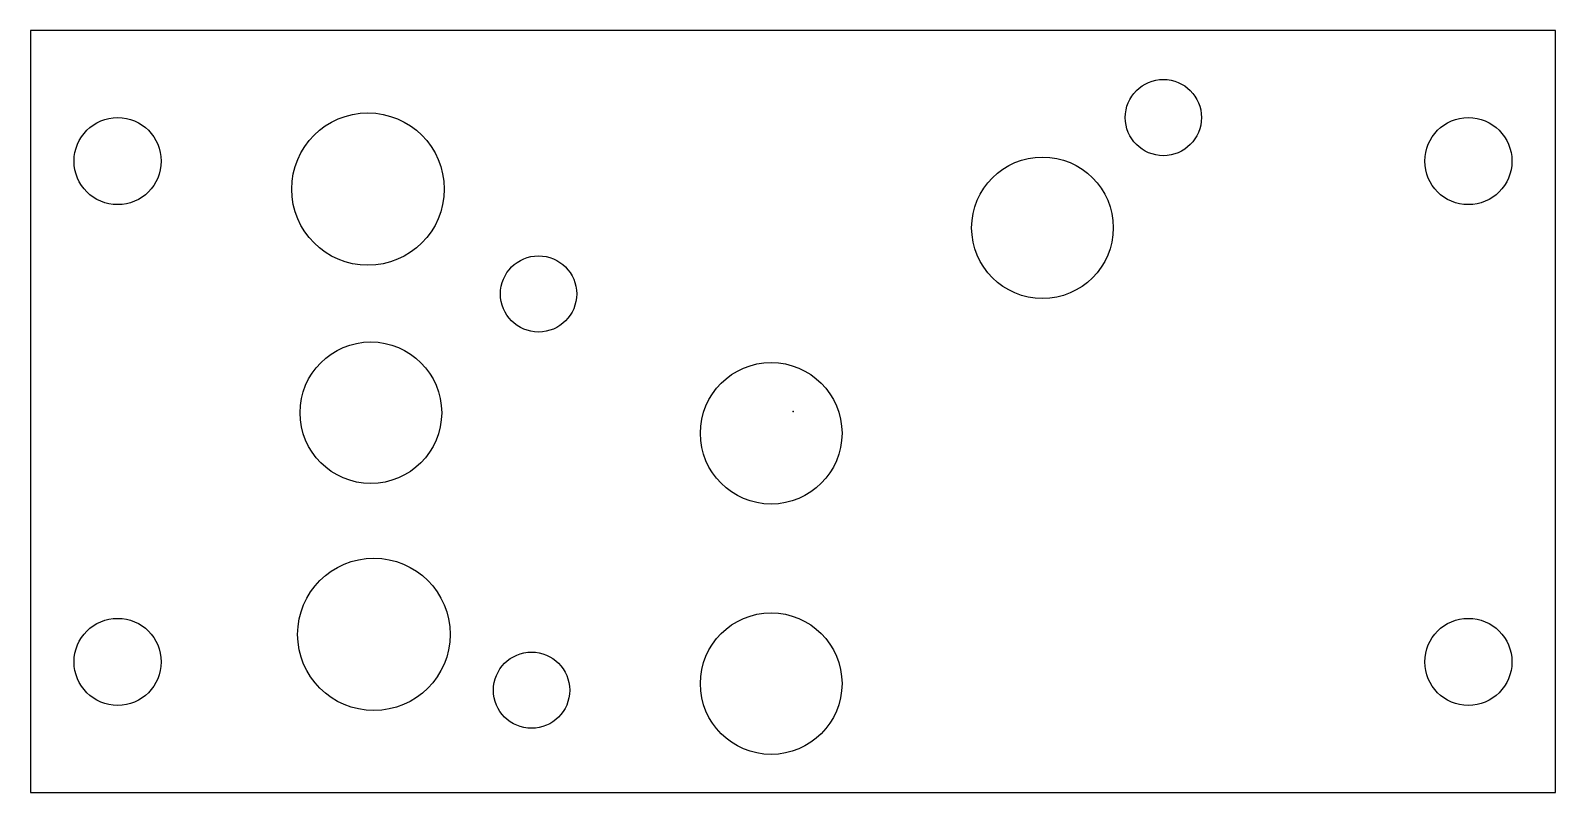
# Model space of a CAD drawing. Header units: millimetres. Extents: x -35 to 35, y -17.5 to 17.5.
import ezdxf

# ---------------------------------------------------------------- set-up
doc = ezdxf.new("R2010")
doc.units = ezdxf.units.MM
doc.layers.get('0').update_dxf_attribs({"linetype": 'CONTINUOUS'})

msp = doc.modelspace()

# ---------------------------------------------------------------- linework, layer by layer
msp.add_lwpolyline([(-35, -17.5), (35, -17.5), (35, 17.5), (-35, 17.5)], close=True)
for centre, radius in [((17, 13.5), 1.75), ((-31, 11.5), 2), ((-19.51, 10.214), 3.5), ((31, 11.5), 2), ((11.45, 8.439), 3.25), ((-11.679, 5.4), 1.75), ((-19.376, -0.056), 3.25), ((-1, -1), 3.25), ((-19.238, -10.235), 3.5), ((-31, -11.5), 2), ((-1, -12.5), 3.25), ((31, -11.5), 2), ((-12, -12.8), 1.75)]:
    msp.add_circle(centre, radius)
msp.add_point((0, 0))

doc.saveas('drawing.dxf')
